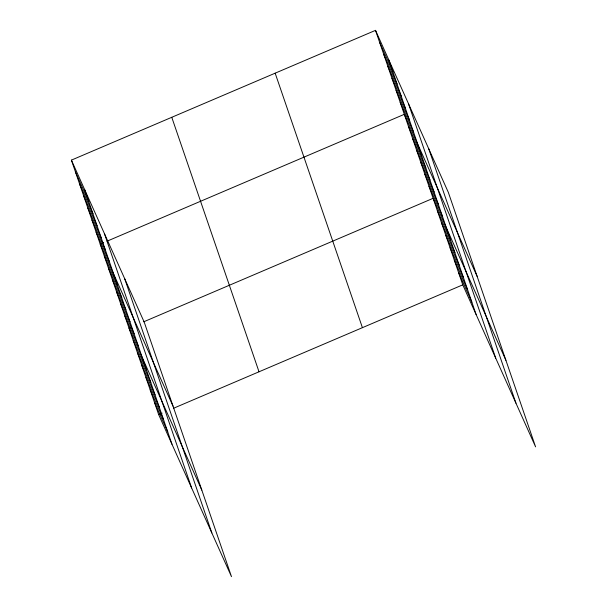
<?xml version="1.0" encoding="UTF-8"?>
<svg xmlns="http://www.w3.org/2000/svg" width="607" height="607" viewBox="0 0 607 607"><rect width="100%" height="100%" fill="white"/><g stroke="black" fill="none" stroke-linecap="round" stroke-linejoin="round"><path stroke-width="0.91" d="M71.406 160.127L144.231 322.158L231.487 576.65L158.662 414.611L71.406 160.127L375.513 30.35L448.338 192.389L535.594 446.873L462.769 284.842L375.513 30.35M103.66 242.633L100.201 244.105L173.025 406.144M107.12 241.154L404.308 114.328L477.132 276.367M131.59 326.983L128.995 328.091L201.82 490.122M143.707 321.809L433.102 198.314L505.927 360.346M158.662 414.611L162.122 413.139M173.374 408.336L462.769 284.842M379.625 42.346L392.941 71.975M383.738 54.342L397.054 83.971M387.858 66.345L401.174 95.974M391.97 78.341L405.286 107.97M396.083 90.337L409.399 119.966M400.195 102.333L413.511 131.962M408.42 126.332L421.736 155.961M412.532 138.328L425.848 167.957M416.652 150.324L429.968 179.953M420.765 162.319L434.081 191.949M424.877 174.315L438.193 203.952M428.99 186.319L442.306 215.948M437.344 210.675L450.66 240.304M441.577 223.035L454.893 252.664M445.819 235.395L459.135 265.024M450.06 247.755L463.376 277.384M454.294 260.122L467.61 289.751M458.535 272.482L471.851 302.111M75.518 172.122L88.834 201.752M79.631 184.118L92.947 213.747M83.751 196.114L97.067 225.743M87.863 208.118L101.179 237.747M91.976 220.113L105.292 249.743M96.088 232.109L109.404 261.738M104.313 256.101L117.629 285.73M108.433 268.104L121.749 297.733M112.545 280.1L125.861 309.729M116.658 292.096L129.974 321.725M120.77 304.092L134.086 333.721M124.883 316.088L138.199 345.717M133.237 340.451L146.553 370.08M137.47 352.811L150.786 382.44M141.712 365.171L155.028 394.8M145.953 377.531L159.269 407.16M150.187 389.891L163.503 419.52M154.428 402.251L167.744 431.881M428.701 148.692L515.958 403.185M408.465 103.676L495.722 358.16M388.829 59.979L476.085 314.472M275.161 73.174L362.417 327.666M171.766 117.295L259.022 371.788M124.594 278.469L211.851 532.954M104.358 233.445L191.615 487.937M84.722 189.756L171.978 444.248"/></g></svg>
